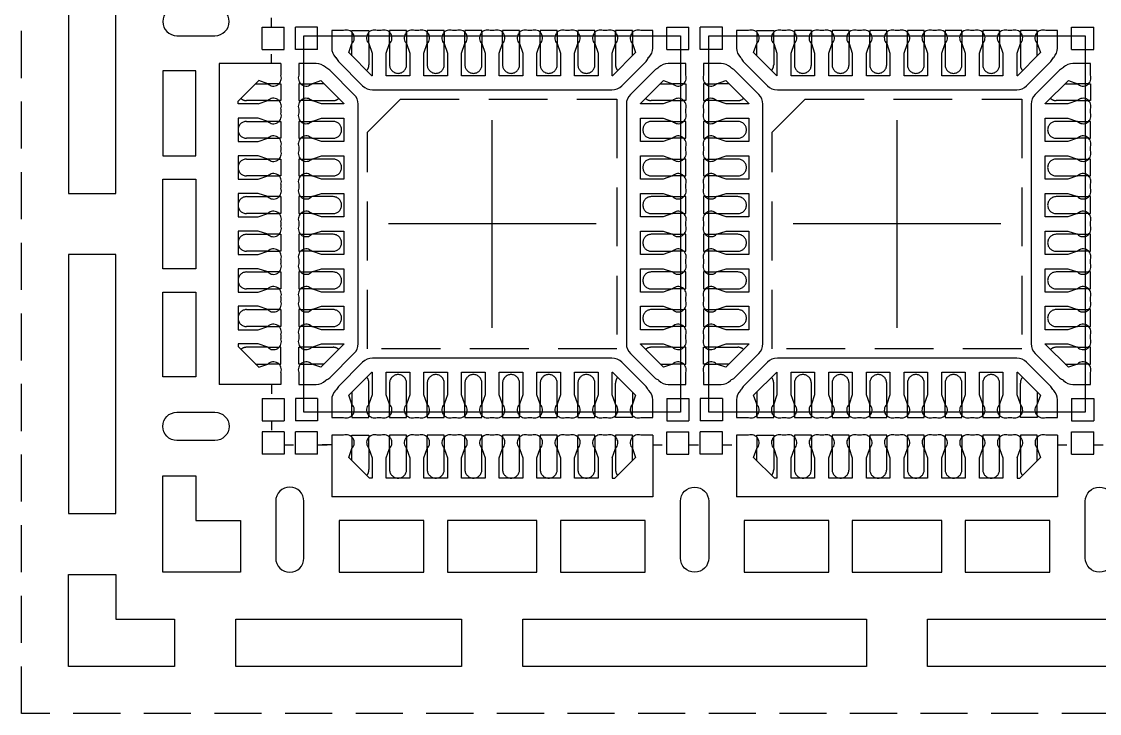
# Model space of a CAD drawing. Extents: x 580 to 695, y -153 to -2.
# Drawn here: x 607.85 to 619.3, y -77.29 to -69.94 of the extents above; entities that cross this region are included whole.
import ezdxf

# ---------------------------------------------------------------- set-up
doc = ezdxf.new("R2010")
doc.units = 0
doc.header["$LTSCALE"] = 5
doc.header["$MEASUREMENT"] = 0
doc.linetypes.add('CENTER', pattern=[2, 1.25, -0.25, 0.25, -0.25])
doc.linetypes.add('HIDDEN', pattern=[0.375, 0.25, -0.125])
doc.layers.get('0').update_dxf_attribs({"linetype": 'CONTINUOUS'})
doc.layers.add('1', color=7, linetype='CONTINUOUS')
doc.layers.add('1D', color=4, linetype='CONTINUOUS')

msp = doc.modelspace()

# ---------------------------------------------------------------- linework, layer by layer
for p, q in [((610.407, -74.305), (610.407, -74.54)), ((610.642, -74.305), (610.407, -74.305)), ((610.642, -74.305), (610.642, -74.54)), ((610.642, -74.54), (610.407, -74.54))]:
    msp.add_line(p, q)
at = {"layer": '1'}
for p, q in [((610.407, -70.005), (610.642, -70.005)), ((610.407, -70.24), (610.407, -70.005)), ((610.642, -70.24), (610.642, -70.005)), ((610.762, -70.24), (610.762, -70.005)), ((610.997, -70.005), (610.762, -70.005)), ((610.997, -70.24), (610.997, -70.005)), ((611.362, -70.059), (611.362, -70.179)), ((611.542, -70.179), (611.542, -70.059)), ((611.762, -70.179), (611.762, -70.059)), ((611.942, -70.059), (611.942, -70.179)), ((612.162, -70.179), (612.162, -70.059)), ((612.342, -70.059), (612.342, -70.179)), ((612.562, -70.179), (612.562, -70.059)), ((612.742, -70.059), (612.742, -70.179)), ((612.962, -70.179), (612.962, -70.059)), ((613.142, -70.059), (613.142, -70.179)), ((613.362, -70.179), (613.362, -70.059)), ((613.542, -70.059), (613.542, -70.179)), ((613.762, -70.179), (613.762, -70.059)), ((613.942, -70.059), (613.942, -70.179)), ((614.162, -70.179), (614.162, -70.059)), ((614.342, -70.059), (614.342, -70.179)), ((614.707, -70.005), (614.942, -70.005)), ((614.707, -70.24), (614.707, -70.005)), ((614.942, -70.24), (614.942, -70.005)), ((615.062, -70.24), (615.062, -70.005)), ((615.297, -70.005), (615.062, -70.005)), ((615.297, -70.24), (615.297, -70.005)), ((615.662, -70.059), (615.662, -70.179)), ((615.842, -70.179), (615.842, -70.059)), ((616.062, -70.179), (616.062, -70.059)), ((616.242, -70.059), (616.242, -70.179)), ((616.462, -70.179), (616.462, -70.059)), ((616.642, -70.059), (616.642, -70.179)), ((616.862, -70.179), (616.862, -70.059)), ((617.042, -70.059), (617.042, -70.179)), ((617.262, -70.179), (617.262, -70.059)), ((617.442, -70.059), (617.442, -70.179)), ((617.662, -70.179), (617.662, -70.059)), ((617.842, -70.059), (617.842, -70.179)), ((618.062, -70.179), (618.062, -70.059)), ((618.242, -70.059), (618.242, -70.179)), ((618.462, -70.179), (618.462, -70.059)), ((618.642, -70.059), (618.642, -70.179)), ((619.007, -70.005), (619.242, -70.005)), ((619.007, -70.24), (619.007, -70.005)), ((619.242, -70.24), (619.242, -70.005)), ((610.407, -70.24), (610.642, -70.24)), ((610.997, -70.24), (610.762, -70.24)), ((614.707, -70.24), (614.942, -70.24)), ((615.297, -70.24), (615.062, -70.24)), ((619.007, -70.24), (619.242, -70.24)), ((610.607, -70.39), (610.607, -70.516)), ((610.152, -70.792), (610.372, -70.572)), ((610.468, -70.605), (610.372, -70.572)), ((610.588, -70.605), (610.468, -70.605)), ((610.816, -70.605), (610.936, -70.605)), ((614.888, -70.605), (614.768, -70.605)), ((615.116, -70.605), (615.236, -70.605)), ((619.188, -70.605), (619.068, -70.605)), ((610.367, -70.82), (610.152, -70.82)), ((610.367, -70.82), (610.468, -70.785)), ((610.468, -70.785), (610.588, -70.785)), ((610.607, -70.874), (610.607, -70.916)), ((610.936, -70.785), (610.816, -70.785)), ((614.768, -70.785), (614.888, -70.785)), ((615.236, -70.785), (615.116, -70.785)), ((619.068, -70.785), (619.188, -70.785)), ((610.367, -70.97), (610.152, -70.97)), ((610.468, -71.005), (610.367, -70.97)), ((610.588, -71.005), (610.468, -71.005)), ((610.816, -71.005), (610.936, -71.005)), ((614.768, -71.005), (614.888, -71.005)), ((615.116, -71.005), (615.236, -71.005)), ((619.068, -71.005), (619.188, -71.005)), ((610.367, -71.22), (610.468, -71.185)), ((610.468, -71.185), (610.588, -71.185)), ((610.936, -71.185), (610.816, -71.185)), ((614.888, -71.185), (614.768, -71.185)), ((615.236, -71.185), (615.116, -71.185)), ((619.188, -71.185), (619.068, -71.185)), ((610.152, -71.22), (610.367, -71.22)), ((610.607, -71.274), (610.607, -71.316)), ((610.367, -71.37), (610.152, -71.37)), ((610.468, -71.405), (610.367, -71.37)), ((610.588, -71.405), (610.468, -71.405)), ((610.816, -71.405), (610.936, -71.405)), ((614.768, -71.405), (614.888, -71.405)), ((615.116, -71.405), (615.236, -71.405)), ((619.068, -71.405), (619.188, -71.405)), ((610.152, -71.62), (610.367, -71.62)), ((610.367, -71.62), (610.468, -71.585)), ((610.468, -71.585), (610.588, -71.585)), ((610.607, -71.674), (610.607, -71.716)), ((610.936, -71.585), (610.816, -71.585)), ((614.888, -71.585), (614.768, -71.585)), ((615.236, -71.585), (615.116, -71.585)), ((619.188, -71.585), (619.068, -71.585)), ((610.367, -71.77), (610.152, -71.77)), ((610.468, -71.805), (610.367, -71.77)), ((610.588, -71.805), (610.468, -71.805)), ((610.816, -71.805), (610.936, -71.805)), ((614.768, -71.805), (614.888, -71.805)), ((615.116, -71.805), (615.236, -71.805)), ((619.068, -71.805), (619.188, -71.805)), ((610.152, -72.02), (610.367, -72.02)), ((610.367, -72.02), (610.468, -71.985)), ((610.468, -71.985), (610.588, -71.985)), ((610.936, -71.985), (610.816, -71.985)), ((614.888, -71.985), (614.768, -71.985)), ((615.236, -71.985), (615.116, -71.985)), ((619.188, -71.985), (619.068, -71.985)), ((610.607, -72.074), (610.607, -72.116)), ((610.367, -72.17), (610.152, -72.17)), ((610.468, -72.205), (610.367, -72.17)), ((610.588, -72.205), (610.468, -72.205)), ((610.816, -72.205), (610.936, -72.205)), ((614.768, -72.205), (614.888, -72.205)), ((615.116, -72.205), (615.236, -72.205)), ((619.068, -72.205), (619.188, -72.205)), ((610.152, -72.42), (610.367, -72.42)), ((610.367, -72.42), (610.468, -72.385)), ((610.468, -72.385), (610.588, -72.385)), ((610.607, -72.474), (610.607, -72.516)), ((610.936, -72.385), (610.816, -72.385)), ((614.888, -72.385), (614.768, -72.385)), ((615.236, -72.385), (615.116, -72.385)), ((619.188, -72.385), (619.068, -72.385)), ((610.367, -72.57), (610.152, -72.57)), ((610.468, -72.605), (610.367, -72.57)), ((610.588, -72.605), (610.468, -72.605)), ((610.816, -72.605), (610.936, -72.605)), ((614.768, -72.605), (614.888, -72.605)), ((615.116, -72.605), (615.236, -72.605)), ((619.068, -72.605), (619.188, -72.605)), ((610.152, -72.82), (610.367, -72.82)), ((610.367, -72.82), (610.468, -72.785)), ((610.468, -72.785), (610.588, -72.785)), ((610.936, -72.785), (610.816, -72.785)), ((614.888, -72.785), (614.768, -72.785)), ((615.236, -72.785), (615.116, -72.785)), ((619.188, -72.785), (619.068, -72.785)), ((610.607, -72.874), (610.607, -72.916)), ((610.367, -72.97), (610.152, -72.97)), ((610.468, -73.005), (610.367, -72.97)), ((610.588, -73.005), (610.468, -73.005)), ((610.816, -73.005), (610.936, -73.005)), ((614.768, -73.005), (614.888, -73.005)), ((615.116, -73.005), (615.236, -73.005)), ((619.068, -73.005), (619.188, -73.005)), ((610.152, -73.22), (610.367, -73.22)), ((610.367, -73.22), (610.468, -73.185)), ((610.468, -73.185), (610.588, -73.185)), ((610.607, -73.274), (610.607, -73.316)), ((610.936, -73.185), (610.816, -73.185)), ((614.888, -73.185), (614.768, -73.185)), ((615.236, -73.185), (615.116, -73.185)), ((619.188, -73.185), (619.068, -73.185)), ((610.367, -73.37), (610.152, -73.37)), ((610.468, -73.405), (610.367, -73.37)), ((610.152, -73.398), (610.372, -73.618)), ((610.468, -73.405), (610.588, -73.405)), ((610.936, -73.405), (610.816, -73.405)), ((614.768, -73.405), (614.888, -73.405)), ((615.236, -73.405), (615.116, -73.405)), ((619.068, -73.405), (619.188, -73.405)), ((610.372, -73.618), (610.468, -73.585)), ((610.588, -73.585), (610.468, -73.585)), ((610.816, -73.585), (610.936, -73.585)), ((614.888, -73.585), (614.768, -73.585)), ((615.116, -73.585), (615.236, -73.585)), ((619.188, -73.585), (619.068, -73.585)), ((610.607, -73.674), (610.607, -73.8)), ((610.407, -73.95), (610.642, -73.95)), ((610.407, -73.95), (610.407, -74.185)), ((610.642, -73.95), (610.642, -74.185)), ((610.762, -73.95), (610.762, -74.185)), ((610.997, -73.95), (610.762, -73.95)), ((610.997, -73.95), (610.997, -74.185)), ((614.707, -73.95), (614.942, -73.95)), ((614.707, -73.95), (614.707, -74.185)), ((614.942, -73.95), (614.942, -74.185)), ((615.062, -73.95), (615.062, -74.185)), ((615.297, -73.95), (615.062, -73.95)), ((615.297, -73.95), (615.297, -74.185)), ((619.007, -73.95), (619.242, -73.95)), ((619.007, -73.95), (619.007, -74.185)), ((619.242, -73.95), (619.242, -74.185)), ((611.362, -74.131), (611.362, -74.011)), ((611.542, -74.011), (611.542, -74.131)), ((611.762, -74.131), (611.762, -74.011)), ((611.942, -74.011), (611.942, -74.131)), ((612.162, -74.131), (612.162, -74.011)), ((612.342, -74.011), (612.342, -74.131)), ((612.562, -74.131), (612.562, -74.011)), ((612.742, -74.011), (612.742, -74.131)), ((612.962, -74.131), (612.962, -74.011)), ((613.142, -74.011), (613.142, -74.131)), ((613.362, -74.131), (613.362, -74.011)), ((613.542, -74.011), (613.542, -74.131)), ((613.762, -74.131), (613.762, -74.011)), ((613.942, -74.011), (613.942, -74.131)), ((614.162, -74.011), (614.162, -74.131)), ((614.342, -74.131), (614.342, -74.011)), ((615.662, -74.131), (615.662, -74.011)), ((615.842, -74.011), (615.842, -74.131)), ((616.062, -74.131), (616.062, -74.011)), ((616.242, -74.011), (616.242, -74.131)), ((616.462, -74.131), (616.462, -74.011)), ((616.642, -74.011), (616.642, -74.131)), ((616.862, -74.131), (616.862, -74.011)), ((617.042, -74.011), (617.042, -74.131)), ((617.262, -74.131), (617.262, -74.011)), ((617.442, -74.011), (617.442, -74.131)), ((617.662, -74.131), (617.662, -74.011)), ((617.842, -74.011), (617.842, -74.131)), ((618.062, -74.131), (618.062, -74.011)), ((618.242, -74.011), (618.242, -74.131)), ((618.462, -74.011), (618.462, -74.131)), ((618.642, -74.131), (618.642, -74.011)), ((610.407, -74.185), (610.642, -74.185)), ((610.997, -74.185), (610.762, -74.185)), ((614.707, -74.185), (614.942, -74.185)), ((615.297, -74.185), (615.062, -74.185)), ((619.007, -74.185), (619.242, -74.185)), ((610.762, -74.54), (610.762, -74.305)), ((610.997, -74.305), (610.762, -74.305)), ((610.997, -74.54), (610.997, -74.305)), ((614.707, -74.305), (614.942, -74.305)), ((614.707, -74.54), (614.707, -74.305)), ((614.942, -74.54), (614.942, -74.305)), ((615.062, -74.54), (615.062, -74.305)), ((615.297, -74.305), (615.062, -74.305)), ((615.297, -74.54), (615.297, -74.305)), ((619.007, -74.305), (619.242, -74.305)), ((619.007, -74.54), (619.007, -74.305)), ((619.242, -74.54), (619.242, -74.305)), ((611.273, -74.34), (611.147, -74.34)), ((611.362, -74.359), (611.362, -74.479)), ((611.542, -74.479), (611.542, -74.359)), ((611.673, -74.34), (611.631, -74.34)), ((611.762, -74.479), (611.762, -74.359)), ((611.942, -74.359), (611.942, -74.479)), ((612.073, -74.34), (612.031, -74.34)), ((612.162, -74.479), (612.162, -74.359)), ((612.342, -74.359), (612.342, -74.479)), ((612.473, -74.34), (612.431, -74.34)), ((612.562, -74.479), (612.562, -74.359)), ((612.742, -74.359), (612.742, -74.479)), ((612.873, -74.34), (612.831, -74.34)), ((612.962, -74.479), (612.962, -74.359)), ((613.142, -74.359), (613.142, -74.479)), ((613.273, -74.34), (613.231, -74.34)), ((613.362, -74.479), (613.362, -74.359)), ((613.542, -74.359), (613.542, -74.479)), ((613.673, -74.34), (613.631, -74.34)), ((613.762, -74.479), (613.762, -74.359)), ((613.942, -74.359), (613.942, -74.479)), ((614.073, -74.34), (614.031, -74.34)), ((614.162, -74.479), (614.162, -74.359)), ((614.342, -74.359), (614.342, -74.479)), ((614.557, -74.34), (614.431, -74.34)), ((615.573, -74.34), (615.447, -74.34)), ((615.662, -74.359), (615.662, -74.479)), ((615.842, -74.479), (615.842, -74.359)), ((615.973, -74.34), (615.931, -74.34)), ((616.062, -74.479), (616.062, -74.359)), ((616.242, -74.359), (616.242, -74.479)), ((616.373, -74.34), (616.331, -74.34)), ((616.462, -74.479), (616.462, -74.359)), ((616.642, -74.359), (616.642, -74.479)), ((616.773, -74.34), (616.731, -74.34)), ((616.862, -74.479), (616.862, -74.359)), ((617.042, -74.359), (617.042, -74.479)), ((617.173, -74.34), (617.131, -74.34)), ((617.262, -74.479), (617.262, -74.359)), ((617.442, -74.359), (617.442, -74.479)), ((617.573, -74.34), (617.531, -74.34)), ((617.662, -74.479), (617.662, -74.359)), ((617.842, -74.359), (617.842, -74.479)), ((617.973, -74.34), (617.931, -74.34)), ((618.062, -74.479), (618.062, -74.359)), ((618.242, -74.359), (618.242, -74.479)), ((618.373, -74.34), (618.331, -74.34)), ((618.462, -74.479), (618.462, -74.359)), ((618.642, -74.359), (618.642, -74.479)), ((618.857, -74.34), (618.731, -74.34)), ((611.329, -74.575), (611.362, -74.479)), ((611.542, -74.479), (611.577, -74.58)), ((611.727, -74.58), (611.762, -74.479)), ((611.942, -74.479), (611.977, -74.58)), ((612.127, -74.58), (612.162, -74.479)), ((612.342, -74.479), (612.377, -74.58)), ((612.527, -74.58), (612.562, -74.479)), ((612.742, -74.479), (612.777, -74.58)), ((612.927, -74.58), (612.962, -74.479)), ((613.142, -74.479), (613.177, -74.58)), ((613.327, -74.58), (613.362, -74.479)), ((613.542, -74.479), (613.577, -74.58)), ((613.727, -74.58), (613.762, -74.479)), ((613.942, -74.479), (613.977, -74.58)), ((614.127, -74.58), (614.162, -74.479)), ((614.342, -74.479), (614.375, -74.575)), ((615.629, -74.575), (615.662, -74.479)), ((615.842, -74.479), (615.877, -74.58)), ((616.027, -74.58), (616.062, -74.479)), ((616.242, -74.479), (616.277, -74.58)), ((616.427, -74.58), (616.462, -74.479)), ((616.642, -74.479), (616.677, -74.58)), ((616.827, -74.58), (616.862, -74.479)), ((617.042, -74.479), (617.077, -74.58)), ((617.227, -74.58), (617.262, -74.479)), ((617.442, -74.479), (617.477, -74.58)), ((617.627, -74.58), (617.662, -74.479)), ((617.842, -74.479), (617.877, -74.58)), ((618.027, -74.58), (618.062, -74.479)), ((618.242, -74.479), (618.277, -74.58)), ((618.427, -74.58), (618.462, -74.479)), ((618.642, -74.479), (618.675, -74.575)), ((610.997, -74.54), (610.762, -74.54)), ((611.549, -74.795), (611.329, -74.575)), ((611.577, -74.58), (611.577, -74.795)), ((611.727, -74.795), (611.727, -74.58)), ((611.977, -74.58), (611.977, -74.795)), ((612.127, -74.795), (612.127, -74.58)), ((612.377, -74.58), (612.377, -74.795)), ((612.527, -74.795), (612.527, -74.58)), ((612.777, -74.58), (612.777, -74.795)), ((612.927, -74.795), (612.927, -74.58)), ((613.177, -74.58), (613.177, -74.795)), ((613.327, -74.795), (613.327, -74.58)), ((613.577, -74.58), (613.577, -74.795)), ((613.727, -74.795), (613.727, -74.58)), ((613.977, -74.58), (613.977, -74.795)), ((614.127, -74.58), (614.127, -74.795)), ((614.155, -74.795), (614.375, -74.575)), ((614.707, -74.54), (614.942, -74.54)), ((615.297, -74.54), (615.062, -74.54)), ((615.849, -74.795), (615.629, -74.575)), ((615.877, -74.58), (615.877, -74.795)), ((616.027, -74.795), (616.027, -74.58)), ((616.277, -74.58), (616.277, -74.795)), ((616.427, -74.795), (616.427, -74.58)), ((616.677, -74.58), (616.677, -74.795)), ((616.827, -74.795), (616.827, -74.58)), ((617.077, -74.58), (617.077, -74.795)), ((617.227, -74.795), (617.227, -74.58)), ((617.477, -74.58), (617.477, -74.795)), ((617.627, -74.795), (617.627, -74.58)), ((617.877, -74.58), (617.877, -74.795)), ((618.027, -74.795), (618.027, -74.58)), ((618.277, -74.58), (618.277, -74.795)), ((618.427, -74.58), (618.427, -74.795)), ((618.455, -74.795), (618.675, -74.575)), ((619.007, -74.54), (619.242, -74.54))]:
    msp.add_line(p, q, dxfattribs=at)
at = {"layer": '1', "color": 7}
for p, q in [((609.952, -70.39), (609.952, -73.8)), ((610.607, -70.39), (609.952, -70.39)), ((610.152, -70.82), (610.152, -70.792)), ((610.152, -70.97), (610.152, -71.22)), ((610.152, -71.37), (610.152, -71.62)), ((610.152, -71.77), (610.152, -72.02)), ((610.152, -72.17), (610.152, -72.42)), ((610.152, -72.57), (610.152, -72.82)), ((610.152, -72.97), (610.152, -73.22)), ((610.152, -73.37), (610.152, -73.398)), ((610.607, -73.8), (609.952, -73.8)), ((611.147, -74.34), (611.147, -74.995)), ((614.557, -74.34), (614.557, -74.995)), ((615.447, -74.34), (615.447, -74.995)), ((618.857, -74.34), (618.857, -74.995)), ((611.577, -74.795), (611.549, -74.795)), ((611.977, -74.795), (611.727, -74.795)), ((612.377, -74.795), (612.127, -74.795)), ((612.777, -74.795), (612.527, -74.795)), ((613.177, -74.795), (612.927, -74.795)), ((613.577, -74.795), (613.327, -74.795)), ((613.977, -74.795), (613.727, -74.795)), ((614.127, -74.795), (614.155, -74.795)), ((615.877, -74.795), (615.849, -74.795)), ((616.277, -74.795), (616.027, -74.795)), ((616.677, -74.795), (616.427, -74.795)), ((617.077, -74.795), (616.827, -74.795)), ((617.477, -74.795), (617.227, -74.795)), ((617.877, -74.795), (617.627, -74.795)), ((618.277, -74.795), (618.027, -74.795)), ((618.427, -74.795), (618.455, -74.795)), ((614.557, -74.995), (611.147, -74.995)), ((618.857, -74.995), (615.447, -74.995))]:
    msp.add_line(p, q, dxfattribs=at)
at = {"layer": '1', "ltscale": 10}
for points in [[(608.852, -71.77), (608.852, -68.12), (608.352, -68.12), (608.352, -71.77)], [(609.352, -71.37), (609.702, -71.37), (609.702, -70.47), (609.352, -70.47)], [(609.352, -71.62), (609.702, -71.62), (609.702, -72.57), (609.352, -72.57)], [(608.852, -72.42), (608.352, -72.42), (608.352, -75.17), (608.852, -75.17)], [(609.702, -72.82), (609.702, -73.72), (609.352, -73.72), (609.352, -72.82)], [(611.227, -75.245), (611.227, -75.795), (612.127, -75.795), (612.127, -75.245)], [(612.377, -75.245), (612.377, -75.795), (613.327, -75.795), (613.327, -75.245)], [(613.577, -75.245), (613.577, -75.795), (614.477, -75.795), (614.477, -75.245)], [(615.527, -75.245), (615.527, -75.795), (616.427, -75.795), (616.427, -75.245)], [(616.677, -75.245), (616.677, -75.795), (617.627, -75.795), (617.627, -75.245)], [(617.877, -75.245), (617.877, -75.795), (618.777, -75.795), (618.777, -75.245)], [(608.852, -75.82), (608.852, -76.295), (609.477, -76.295), (609.477, -76.795), (608.352, -76.795), (608.352, -75.82)], [(612.527, -76.295), (612.527, -76.795), (610.127, -76.795), (610.127, -76.295)], [(613.177, -76.295), (616.827, -76.295), (616.827, -76.795), (613.177, -76.795)], [(617.477, -76.295), (621.127, -76.295), (621.127, -76.795), (617.477, -76.795)]]:
    msp.add_lwpolyline(points, close=True, dxfattribs=at)
for points in [[(609.907, -69.795), (609.502, -69.795, 1), (609.502, -70.095), (609.907, -70.095, 1)], [(609.907, -74.395), (609.502, -74.395, -1), (609.502, -74.095), (609.907, -74.095, -1)], [(610.552, -75.04), (610.552, -75.645, 1), (610.852, -75.645), (610.852, -75.04, 1)], [(615.152, -75.04), (615.152, -75.645, -1), (614.852, -75.645), (614.852, -75.04, -1)], [(619.452, -75.04), (619.452, -75.645, -1), (619.152, -75.645), (619.152, -75.04, -1)]]:
    msp.add_lwpolyline(points, format="xyb", close=True, dxfattribs=at)
at = {"layer": '1'}
for points in [[(614.073, -70.04), (614.031, -70.04, 0.807932), (613.942, -70.179), (613.977, -70.28), (613.977, -70.52), (613.727, -70.52), (613.727, -70.28), (613.762, -70.179, 0.807932), (613.673, -70.04), (613.631, -70.04, 0.807932), (613.542, -70.179), (613.577, -70.28), (613.577, -70.52), (613.327, -70.52), (613.327, -70.28), (613.362, -70.179, 0.807932), (613.273, -70.04), (613.231, -70.04, 0.807932), (613.142, -70.179), (613.177, -70.28), (613.177, -70.52), (612.927, -70.52), (612.927, -70.28), (612.962, -70.179, 0.807932), (612.873, -70.04), (612.831, -70.04, 0.807932), (612.742, -70.179), (612.777, -70.28), (612.777, -70.52), (612.527, -70.52), (612.527, -70.28), (612.562, -70.179, 0.807932), (612.473, -70.04), (612.431, -70.04, 0.807932), (612.342, -70.179), (612.377, -70.28), (612.377, -70.52), (612.127, -70.52), (612.127, -70.28), (612.162, -70.179, 0.807932), (612.073, -70.04), (612.031, -70.04, 0.807932), (611.942, -70.179), (611.977, -70.28), (611.977, -70.52), (611.727, -70.52), (611.727, -70.28), (611.762, -70.179, 0.807932), (611.673, -70.04), (611.631, -70.04, 0.807932), (611.542, -70.179), (611.577, -70.28), (611.577, -70.52), (611.574, -70.52), (611.329, -70.275), (611.362, -70.179, 0.807932), (611.273, -70.04), (611.147, -70.04), (611.147, -70.226, 0.198912), (611.188, -70.325), (611.191, -70.328, -0.103148), (611.205, -70.348, 0.103148), (611.218, -70.369), (611.475, -70.626, 0.198912), (611.581, -70.67), (614.123, -70.67, 0.198912), (614.229, -70.626), (614.486, -70.369, 0.103148), (614.5, -70.348, -0.103148), (614.513, -70.328), (614.516, -70.325, 0.198912), (614.557, -70.226), (614.557, -70.04), (614.431, -70.04, 0.807932), (614.342, -70.179), (614.375, -70.275), (614.13, -70.52), (614.127, -70.52), (614.127, -70.28), (614.162, -70.179, 0.807932)], [(618.373, -70.04), (618.331, -70.04, 0.807932), (618.242, -70.179), (618.277, -70.28), (618.277, -70.52), (618.027, -70.52), (618.027, -70.28), (618.062, -70.179, 0.807932), (617.973, -70.04), (617.931, -70.04, 0.807932), (617.842, -70.179), (617.877, -70.28), (617.877, -70.52), (617.627, -70.52), (617.627, -70.28), (617.662, -70.179, 0.807932), (617.573, -70.04), (617.531, -70.04, 0.807932), (617.442, -70.179), (617.477, -70.28), (617.477, -70.52), (617.227, -70.52), (617.227, -70.28), (617.262, -70.179, 0.807932), (617.173, -70.04), (617.131, -70.04, 0.807932), (617.042, -70.179), (617.077, -70.28), (617.077, -70.52), (616.827, -70.52), (616.827, -70.28), (616.862, -70.179, 0.807932), (616.773, -70.04), (616.731, -70.04, 0.807932), (616.642, -70.179), (616.677, -70.28), (616.677, -70.52), (616.427, -70.52), (616.427, -70.28), (616.462, -70.179, 0.807932), (616.373, -70.04), (616.331, -70.04, 0.807932), (616.242, -70.179), (616.277, -70.28), (616.277, -70.52), (616.027, -70.52), (616.027, -70.28), (616.062, -70.179, 0.807932), (615.973, -70.04), (615.931, -70.04, 0.807932), (615.842, -70.179), (615.877, -70.28), (615.877, -70.52), (615.874, -70.52), (615.629, -70.275), (615.662, -70.179, 0.807932), (615.573, -70.04), (615.447, -70.04), (615.447, -70.226, 0.198912), (615.488, -70.325), (615.491, -70.328, -0.103148), (615.505, -70.348, 0.103148), (615.518, -70.369), (615.775, -70.626, 0.198912), (615.881, -70.67), (618.423, -70.67, 0.198912), (618.529, -70.626), (618.786, -70.369, 0.103148), (618.8, -70.348, -0.103148), (618.813, -70.328), (618.816, -70.325, 0.198912), (618.857, -70.226), (618.857, -70.04), (618.731, -70.04, 0.807932), (618.642, -70.179), (618.675, -70.275), (618.43, -70.52), (618.427, -70.52), (618.427, -70.28), (618.462, -70.179, 0.807932)], [(610.797, -70.874), (610.797, -70.916, 0.807932), (610.936, -71.005), (611.037, -70.97), (611.277, -70.97), (611.277, -71.22), (611.037, -71.22), (610.936, -71.185, 0.807932), (610.797, -71.274), (610.797, -71.316, 0.807932), (610.936, -71.405), (611.037, -71.37), (611.277, -71.37), (611.277, -71.62), (611.037, -71.62), (610.936, -71.585, 0.807932), (610.797, -71.674), (610.797, -71.716, 0.807932), (610.936, -71.805), (611.037, -71.77), (611.277, -71.77), (611.277, -72.02), (611.037, -72.02), (610.936, -71.985, 0.807932), (610.797, -72.074), (610.797, -72.116, 0.807932), (610.936, -72.205), (611.037, -72.17), (611.277, -72.17), (611.277, -72.42), (611.037, -72.42), (610.936, -72.385, 0.807932), (610.797, -72.474), (610.797, -72.516, 0.807932), (610.936, -72.605), (611.037, -72.57), (611.277, -72.57), (611.277, -72.82), (611.037, -72.82), (610.936, -72.785, 0.807932), (610.797, -72.874), (610.797, -72.916, 0.807932), (610.936, -73.005), (611.037, -72.97), (611.277, -72.97), (611.277, -73.22), (611.037, -73.22), (610.936, -73.185, 0.807932), (610.797, -73.274), (610.797, -73.316, 0.807932), (610.936, -73.405), (611.037, -73.37), (611.277, -73.37), (611.277, -73.373), (611.032, -73.618), (610.936, -73.585, 0.807932), (610.797, -73.674), (610.797, -73.8), (610.983, -73.8, 0.198912), (611.082, -73.759), (611.085, -73.756, -0.103148), (611.106, -73.743, 0.103148), (611.126, -73.729), (611.383, -73.472, 0.198912), (611.427, -73.366), (611.427, -70.824, 0.198912), (611.383, -70.718), (611.126, -70.461, 0.103148), (611.106, -70.447, -0.103148), (611.085, -70.434), (611.082, -70.431, 0.198912), (610.983, -70.39), (610.797, -70.39), (610.797, -70.516, 0.807932), (610.936, -70.605), (611.032, -70.572), (611.277, -70.817), (611.277, -70.82), (611.037, -70.82), (610.936, -70.785, 0.807932)], [(614.907, -73.316), (614.907, -73.274, 0.807932), (614.768, -73.185), (614.667, -73.22), (614.427, -73.22), (614.427, -72.97), (614.667, -72.97), (614.768, -73.005, 0.807932), (614.907, -72.916), (614.907, -72.874, 0.807932), (614.768, -72.785), (614.667, -72.82), (614.427, -72.82), (614.427, -72.57), (614.667, -72.57), (614.768, -72.605, 0.807932), (614.907, -72.516), (614.907, -72.474, 0.807932), (614.768, -72.385), (614.667, -72.42), (614.427, -72.42), (614.427, -72.17), (614.667, -72.17), (614.768, -72.205, 0.807932), (614.907, -72.116), (614.907, -72.074, 0.807932), (614.768, -71.985), (614.667, -72.02), (614.427, -72.02), (614.427, -71.77), (614.667, -71.77), (614.768, -71.805, 0.807932), (614.907, -71.716), (614.907, -71.674, 0.807932), (614.768, -71.585), (614.667, -71.62), (614.427, -71.62), (614.427, -71.37), (614.667, -71.37), (614.768, -71.405, 0.807932), (614.907, -71.316), (614.907, -71.274, 0.807932), (614.768, -71.185), (614.667, -71.22), (614.427, -71.22), (614.427, -70.97), (614.667, -70.97), (614.768, -71.005, 0.807932), (614.907, -70.916), (614.907, -70.874, 0.807932), (614.768, -70.785), (614.667, -70.82), (614.427, -70.82), (614.427, -70.817), (614.672, -70.572), (614.768, -70.605, 0.807932), (614.907, -70.516), (614.907, -70.39), (614.721, -70.39, 0.198912), (614.622, -70.431), (614.619, -70.434, -0.103148), (614.599, -70.447, 0.103148), (614.578, -70.461), (614.321, -70.718, 0.198912), (614.277, -70.824), (614.277, -73.366, 0.198912), (614.321, -73.472), (614.578, -73.729, 0.103148), (614.599, -73.743, -0.103148), (614.619, -73.756), (614.622, -73.759, 0.198912), (614.721, -73.8), (614.907, -73.8), (614.907, -73.674, 0.807932), (614.768, -73.585), (614.672, -73.618), (614.427, -73.373), (614.427, -73.37), (614.667, -73.37), (614.768, -73.405, 0.807932)], [(615.097, -70.874), (615.097, -70.916, 0.807932), (615.236, -71.005), (615.337, -70.97), (615.577, -70.97), (615.577, -71.22), (615.337, -71.22), (615.236, -71.185, 0.807932), (615.097, -71.274), (615.097, -71.316, 0.807932), (615.236, -71.405), (615.337, -71.37), (615.577, -71.37), (615.577, -71.62), (615.337, -71.62), (615.236, -71.585, 0.807932), (615.097, -71.674), (615.097, -71.716, 0.807932), (615.236, -71.805), (615.337, -71.77), (615.577, -71.77), (615.577, -72.02), (615.337, -72.02), (615.236, -71.985, 0.807932), (615.097, -72.074), (615.097, -72.116, 0.807932), (615.236, -72.205), (615.337, -72.17), (615.577, -72.17), (615.577, -72.42), (615.337, -72.42), (615.236, -72.385, 0.807932), (615.097, -72.474), (615.097, -72.516, 0.807932), (615.236, -72.605), (615.337, -72.57), (615.577, -72.57), (615.577, -72.82), (615.337, -72.82), (615.236, -72.785, 0.807932), (615.097, -72.874), (615.097, -72.916, 0.807932), (615.236, -73.005), (615.337, -72.97), (615.577, -72.97), (615.577, -73.22), (615.337, -73.22), (615.236, -73.185, 0.807932), (615.097, -73.274), (615.097, -73.316, 0.807932), (615.236, -73.405), (615.337, -73.37), (615.577, -73.37), (615.577, -73.373), (615.332, -73.618), (615.236, -73.585, 0.807932), (615.097, -73.674), (615.097, -73.8), (615.283, -73.8, 0.198912), (615.382, -73.759), (615.385, -73.756, -0.103148), (615.406, -73.743, 0.103148), (615.426, -73.729), (615.683, -73.472, 0.198912), (615.727, -73.366), (615.727, -70.824, 0.198912), (615.683, -70.718), (615.426, -70.461, 0.103148), (615.406, -70.447, -0.103148), (615.385, -70.434), (615.382, -70.431, 0.198912), (615.283, -70.39), (615.097, -70.39), (615.097, -70.516, 0.807932), (615.236, -70.605), (615.332, -70.572), (615.577, -70.817), (615.577, -70.82), (615.337, -70.82), (615.236, -70.785, 0.807932)], [(619.207, -73.316), (619.207, -73.274, 0.807932), (619.068, -73.185), (618.967, -73.22), (618.727, -73.22), (618.727, -72.97), (618.967, -72.97), (619.068, -73.005, 0.807932), (619.207, -72.916), (619.207, -72.874, 0.807932), (619.068, -72.785), (618.967, -72.82), (618.727, -72.82), (618.727, -72.57), (618.967, -72.57), (619.068, -72.605, 0.807932), (619.207, -72.516), (619.207, -72.474, 0.807932), (619.068, -72.385), (618.967, -72.42), (618.727, -72.42), (618.727, -72.17), (618.967, -72.17), (619.068, -72.205, 0.807932), (619.207, -72.116), (619.207, -72.074, 0.807932), (619.068, -71.985), (618.967, -72.02), (618.727, -72.02), (618.727, -71.77), (618.967, -71.77), (619.068, -71.805, 0.807932), (619.207, -71.716), (619.207, -71.674, 0.807932), (619.068, -71.585), (618.967, -71.62), (618.727, -71.62), (618.727, -71.37), (618.967, -71.37), (619.068, -71.405, 0.807932), (619.207, -71.316), (619.207, -71.274, 0.807932), (619.068, -71.185), (618.967, -71.22), (618.727, -71.22), (618.727, -70.97), (618.967, -70.97), (619.068, -71.005, 0.807932), (619.207, -70.916), (619.207, -70.874, 0.807932), (619.068, -70.785), (618.967, -70.82), (618.727, -70.82), (618.727, -70.817), (618.972, -70.572), (619.068, -70.605, 0.807932), (619.207, -70.516), (619.207, -70.39), (619.021, -70.39, 0.198912), (618.922, -70.431), (618.919, -70.434, -0.103148), (618.899, -70.447, 0.103148), (618.878, -70.461), (618.621, -70.718, 0.198912), (618.577, -70.824), (618.577, -73.366, 0.198912), (618.621, -73.472), (618.878, -73.729, 0.103148), (618.899, -73.743, -0.103148), (618.919, -73.756), (618.922, -73.759, 0.198912), (619.021, -73.8), (619.207, -73.8), (619.207, -73.674, 0.807932), (619.068, -73.585), (618.972, -73.618), (618.727, -73.373), (618.727, -73.37), (618.967, -73.37), (619.068, -73.405, 0.807932)], [(611.631, -74.15), (611.673, -74.15, 0.807932), (611.762, -74.011), (611.727, -73.91), (611.727, -73.67), (611.977, -73.67), (611.977, -73.91), (611.942, -74.011, 0.807932), (612.031, -74.15), (612.073, -74.15, 0.807932), (612.162, -74.011), (612.127, -73.91), (612.127, -73.67), (612.377, -73.67), (612.377, -73.91), (612.342, -74.011, 0.807932), (612.431, -74.15), (612.473, -74.15, 0.807932), (612.562, -74.011), (612.527, -73.91), (612.527, -73.67), (612.777, -73.67), (612.777, -73.91), (612.742, -74.011, 0.807932), (612.831, -74.15), (612.873, -74.15, 0.807932), (612.962, -74.011), (612.927, -73.91), (612.927, -73.67), (613.177, -73.67), (613.177, -73.91), (613.142, -74.011, 0.807932), (613.231, -74.15), (613.273, -74.15, 0.807932), (613.362, -74.011), (613.327, -73.91), (613.327, -73.67), (613.577, -73.67), (613.577, -73.91), (613.542, -74.011, 0.807932), (613.631, -74.15), (613.673, -74.15, 0.807932), (613.762, -74.011), (613.727, -73.91), (613.727, -73.67), (613.977, -73.67), (613.977, -73.91), (613.942, -74.011, 0.807932), (614.031, -74.15), (614.073, -74.15, 0.807932), (614.162, -74.011), (614.127, -73.91), (614.127, -73.67), (614.13, -73.67), (614.375, -73.915), (614.342, -74.011, 0.807932), (614.431, -74.15), (614.557, -74.15), (614.557, -73.964, 0.198912), (614.516, -73.865), (614.513, -73.862, -0.103148), (614.5, -73.842, 0.103148), (614.486, -73.821), (614.229, -73.564, 0.198912), (614.123, -73.52), (611.581, -73.52, 0.198912), (611.475, -73.564), (611.218, -73.821, 0.103148), (611.205, -73.842, -0.103148), (611.191, -73.862), (611.188, -73.865, 0.198912), (611.147, -73.964), (611.147, -74.15), (611.273, -74.15, 0.807932), (611.362, -74.011), (611.329, -73.915), (611.574, -73.67), (611.577, -73.67), (611.577, -73.91), (611.542, -74.011, 0.807932)], [(615.931, -74.15), (615.973, -74.15, 0.807932), (616.062, -74.011), (616.027, -73.91), (616.027, -73.67), (616.277, -73.67), (616.277, -73.91), (616.242, -74.011, 0.807932), (616.331, -74.15), (616.373, -74.15, 0.807932), (616.462, -74.011), (616.427, -73.91), (616.427, -73.67), (616.677, -73.67), (616.677, -73.91), (616.642, -74.011, 0.807932), (616.731, -74.15), (616.773, -74.15, 0.807932), (616.862, -74.011), (616.827, -73.91), (616.827, -73.67), (617.077, -73.67), (617.077, -73.91), (617.042, -74.011, 0.807932), (617.131, -74.15), (617.173, -74.15, 0.807932), (617.262, -74.011), (617.227, -73.91), (617.227, -73.67), (617.477, -73.67), (617.477, -73.91), (617.442, -74.011, 0.807932), (617.531, -74.15), (617.573, -74.15, 0.807932), (617.662, -74.011), (617.627, -73.91), (617.627, -73.67), (617.877, -73.67), (617.877, -73.91), (617.842, -74.011, 0.807932), (617.931, -74.15), (617.973, -74.15, 0.807932), (618.062, -74.011), (618.027, -73.91), (618.027, -73.67), (618.277, -73.67), (618.277, -73.91), (618.242, -74.011, 0.807932), (618.331, -74.15), (618.373, -74.15, 0.807932), (618.462, -74.011), (618.427, -73.91), (618.427, -73.67), (618.43, -73.67), (618.675, -73.915), (618.642, -74.011, 0.807932), (618.731, -74.15), (618.857, -74.15), (618.857, -73.964, 0.198912), (618.816, -73.865), (618.813, -73.862, -0.103148), (618.8, -73.842, 0.103148), (618.786, -73.821), (618.529, -73.564, 0.198912), (618.423, -73.52), (615.881, -73.52, 0.198912), (615.775, -73.564), (615.518, -73.821, 0.103148), (615.505, -73.842, -0.103148), (615.491, -73.862), (615.488, -73.865, 0.198912), (615.447, -73.964), (615.447, -74.15), (615.573, -74.15, 0.807932), (615.662, -74.011), (615.629, -73.915), (615.874, -73.67), (615.877, -73.67), (615.877, -73.91), (615.842, -74.011, 0.807932)]]:
    msp.add_lwpolyline(points, format="xyb", close=True, dxfattribs=at)
msp.add_lwpolyline([(610.177, -75.245), (610.177, -75.795), (609.352, -75.795), (609.352, -74.77), (609.702, -74.77), (609.702, -75.245)], close=True, dxfattribs=at)
for centre, start, end in [((610.528, -70.546), 224.7159, 20.4592), ((610.528, -70.844), 339.5408, 135.2841), ((610.528, -70.946), 224.7159, 20.4592), ((610.528, -71.244), 339.5408, 135.2841), ((610.528, -71.346), 224.7159, 20.4592), ((610.528, -71.644), 339.5408, 135.2841), ((610.528, -71.746), 224.7159, 20.4592), ((610.528, -72.044), 339.5408, 135.2841), ((610.528, -72.146), 224.7159, 20.4592), ((610.528, -72.444), 339.5408, 135.2841), ((610.528, -72.546), 224.7159, 20.4592), ((610.528, -72.844), 339.5408, 135.2841), ((610.528, -72.946), 224.7159, 20.4592), ((610.528, -73.244), 339.5408, 135.2841), ((610.528, -73.346), 224.7159, 20.4592), ((610.528, -73.644), 339.5408, 135.2841), ((611.303, -74.419), 314.7159, 110.4592), ((611.602, -74.419), 69.5408, 225.2841), ((611.703, -74.419), 314.7159, 110.4592), ((612.002, -74.419), 69.5408, 225.2841), ((612.103, -74.419), 314.7159, 110.4592), ((612.402, -74.419), 69.5408, 225.2841), ((612.503, -74.419), 314.7159, 110.4592), ((612.802, -74.419), 69.5408, 225.2841), ((612.903, -74.419), 314.7159, 110.4592), ((613.202, -74.419), 69.5408, 225.2841), ((613.303, -74.419), 314.7159, 110.4592), ((613.602, -74.419), 69.5408, 225.2841), ((613.703, -74.419), 314.7159, 110.4592), ((614.002, -74.419), 69.5408, 225.2841), ((614.103, -74.419), 314.7159, 110.4592), ((614.402, -74.419), 69.5408, 225.2841), ((615.603, -74.419), 314.7159, 110.4592), ((615.902, -74.419), 69.5408, 225.2841), ((616.003, -74.419), 314.7159, 110.4592), ((616.302, -74.419), 69.5408, 225.2841), ((616.403, -74.419), 314.7159, 110.4592), ((616.702, -74.419), 69.5408, 225.2841), ((616.803, -74.419), 314.7159, 110.4592), ((617.102, -74.419), 69.5408, 225.2841), ((617.203, -74.419), 314.7159, 110.4592), ((617.502, -74.419), 69.5408, 225.2841), ((617.603, -74.419), 314.7159, 110.4592), ((617.902, -74.419), 69.5408, 225.2841), ((618.003, -74.419), 314.7159, 110.4592), ((618.302, -74.419), 69.5408, 225.2841), ((618.403, -74.419), 314.7159, 110.4592), ((618.702, -74.419), 69.5408, 225.2841)]:
    msp.add_arc(centre, 0.0843, start, end, dxfattribs=at)
at = {"layer": '1D', "linetype": 'HIDDEN', "ltscale": 0.08}
for p, q in [((610.507, -70.005), (610.507, -69.885)), ((610.507, -70.39), (610.507, -70.24)), ((610.507, -73.8), (610.507, -73.95)), ((610.507, -74.185), (610.507, -74.305)), ((610.642, -74.44), (610.762, -74.44)), ((611.147, -74.44), (610.997, -74.44)), ((610.997, -74.44), (611.147, -74.44)), ((614.557, -74.44), (614.707, -74.44)), ((614.942, -74.44), (615.062, -74.44)), ((615.297, -74.44), (615.447, -74.44)), ((618.857, -74.44), (619.007, -74.44)), ((619.242, -74.44), (619.362, -74.44))]:
    msp.add_line(p, q, dxfattribs=at)
at = {"layer": '1D', "color": 2, "linetype": 'CENTER', "ltscale": 0.8}
for p, q in [((610.852, -74.095), (610.852, -70.095)), ((610.852, -70.095), (614.852, -70.095)), ((614.852, -70.095), (614.852, -74.095)), ((615.152, -74.095), (615.152, -70.095)), ((615.152, -70.095), (619.152, -70.095)), ((619.152, -70.095), (619.152, -74.095)), ((614.852, -74.095), (610.852, -74.095)), ((619.152, -74.095), (615.152, -74.095))]:
    msp.add_line(p, q, dxfattribs=at)
at = {"layer": '1D', "linetype": 'CENTER'}
for p, q in [((612.852, -73.198), (612.852, -70.992)), ((617.152, -73.198), (617.152, -70.992)), ((613.955, -72.095), (611.749, -72.095)), ((618.255, -72.095), (616.049, -72.095))]:
    msp.add_line(p, q, dxfattribs=at)
at = {"layer": '1D', "color": 4, "linetype": 'HIDDEN', "ltscale": 0.4}
msp.add_lwpolyline([(665.152, -15.295), (665.152, -77.295), (607.852, -77.295), (607.852, -15.295)], close=True, dxfattribs=at)
at = {"layer": '1D', "linetype": 'HIDDEN', "ltscale": 0.3}
for points in [[(611.362, -70.059), (611.362, -70.04), (611.542, -70.04), (611.542, -70.059)], [(611.942, -70.059), (611.942, -70.04), (611.762, -70.04), (611.762, -70.059)], [(612.342, -70.059), (612.342, -70.04), (612.162, -70.04), (612.162, -70.059)], [(612.742, -70.059), (612.742, -70.04), (612.562, -70.04), (612.562, -70.059)], [(613.142, -70.059), (613.142, -70.04), (612.962, -70.04), (612.962, -70.059)], [(613.542, -70.059), (613.542, -70.04), (613.362, -70.04), (613.362, -70.059)], [(613.942, -70.059), (613.942, -70.04), (613.762, -70.04), (613.762, -70.059)], [(614.342, -70.059), (614.342, -70.04), (614.162, -70.04), (614.162, -70.059)], [(615.662, -70.059), (615.662, -70.04), (615.842, -70.04), (615.842, -70.059)], [(616.242, -70.059), (616.242, -70.04), (616.062, -70.04), (616.062, -70.059)], [(616.642, -70.059), (616.642, -70.04), (616.462, -70.04), (616.462, -70.059)], [(617.042, -70.059), (617.042, -70.04), (616.862, -70.04), (616.862, -70.059)], [(617.442, -70.059), (617.442, -70.04), (617.262, -70.04), (617.262, -70.059)], [(617.842, -70.059), (617.842, -70.04), (617.662, -70.04), (617.662, -70.059)], [(618.242, -70.059), (618.242, -70.04), (618.062, -70.04), (618.062, -70.059)], [(618.642, -70.059), (618.642, -70.04), (618.462, -70.04), (618.462, -70.059)], [(611.362, -70.308), (611.362, -70.179)], [(614.342, -70.308), (614.342, -70.179)], [(615.662, -70.308), (615.662, -70.179)], [(618.642, -70.308), (618.642, -70.179)], [(610.339, -70.605), (610.468, -70.605)], [(610.588, -70.605), (610.607, -70.605), (610.607, -70.785), (610.588, -70.785)], [(610.816, -70.605), (610.797, -70.605), (610.797, -70.785), (610.816, -70.785)], [(611.065, -70.605), (610.936, -70.605)], [(614.639, -70.605), (614.768, -70.605)], [(614.888, -70.605), (614.907, -70.605), (614.907, -70.785), (614.888, -70.785)], [(615.116, -70.605), (615.097, -70.605), (615.097, -70.785), (615.116, -70.785)], [(615.365, -70.605), (615.236, -70.605)], [(618.939, -70.605), (619.068, -70.605)], [(619.188, -70.605), (619.207, -70.605), (619.207, -70.785), (619.188, -70.785)], [(610.588, -71.005), (610.607, -71.005), (610.607, -71.185), (610.588, -71.185)], [(610.816, -71.005), (610.797, -71.005), (610.797, -71.185), (610.816, -71.185)], [(614.888, -71.185), (614.907, -71.185), (614.907, -71.005), (614.888, -71.005)], [(615.116, -71.005), (615.097, -71.005), (615.097, -71.185), (615.116, -71.185)], [(619.188, -71.185), (619.207, -71.185), (619.207, -71.005), (619.188, -71.005)], [(610.588, -71.405), (610.607, -71.405), (610.607, -71.585), (610.588, -71.585)], [(610.816, -71.405), (610.797, -71.405), (610.797, -71.585), (610.816, -71.585)], [(614.888, -71.585), (614.907, -71.585), (614.907, -71.405), (614.888, -71.405)], [(615.116, -71.405), (615.097, -71.405), (615.097, -71.585), (615.116, -71.585)], [(619.188, -71.585), (619.207, -71.585), (619.207, -71.405), (619.188, -71.405)], [(610.588, -71.805), (610.607, -71.805), (610.607, -71.985), (610.588, -71.985)], [(610.816, -71.805), (610.797, -71.805), (610.797, -71.985), (610.816, -71.985)], [(614.888, -71.985), (614.907, -71.985), (614.907, -71.805), (614.888, -71.805)], [(615.116, -71.805), (615.097, -71.805), (615.097, -71.985), (615.116, -71.985)], [(619.188, -71.985), (619.207, -71.985), (619.207, -71.805), (619.188, -71.805)], [(610.588, -72.205), (610.607, -72.205), (610.607, -72.385), (610.588, -72.385)], [(610.816, -72.205), (610.797, -72.205), (610.797, -72.385), (610.816, -72.385)], [(614.888, -72.385), (614.907, -72.385), (614.907, -72.205), (614.888, -72.205)], [(615.116, -72.205), (615.097, -72.205), (615.097, -72.385), (615.116, -72.385)], [(619.188, -72.385), (619.207, -72.385), (619.207, -72.205), (619.188, -72.205)], [(610.588, -72.605), (610.607, -72.605), (610.607, -72.785), (610.588, -72.785)], [(610.816, -72.605), (610.797, -72.605), (610.797, -72.785), (610.816, -72.785)], [(614.888, -72.785), (614.907, -72.785), (614.907, -72.605), (614.888, -72.605)], [(615.116, -72.605), (615.097, -72.605), (615.097, -72.785), (615.116, -72.785)], [(619.188, -72.785), (619.207, -72.785), (619.207, -72.605), (619.188, -72.605)], [(610.588, -73.005), (610.607, -73.005), (610.607, -73.185), (610.588, -73.185)], [(610.816, -73.005), (610.797, -73.005), (610.797, -73.185), (610.816, -73.185)], [(614.888, -73.185), (614.907, -73.185), (614.907, -73.005), (614.888, -73.005)], [(615.116, -73.005), (615.097, -73.005), (615.097, -73.185), (615.116, -73.185)], [(619.188, -73.185), (619.207, -73.185), (619.207, -73.005), (619.188, -73.005)], [(610.588, -73.585), (610.607, -73.585), (610.607, -73.405), (610.588, -73.405)], [(610.816, -73.585), (610.797, -73.585), (610.797, -73.405), (610.816, -73.405)], [(614.888, -73.585), (614.907, -73.585), (614.907, -73.405), (614.888, -73.405)], [(615.116, -73.585), (615.097, -73.585), (615.097, -73.405), (615.116, -73.405)], [(619.188, -73.585), (619.207, -73.585), (619.207, -73.405), (619.188, -73.405)], [(610.339, -73.585), (610.468, -73.585)], [(611.065, -73.585), (610.936, -73.585)], [(614.639, -73.585), (614.768, -73.585)], [(615.365, -73.585), (615.236, -73.585)], [(618.939, -73.585), (619.068, -73.585)], [(611.362, -73.882), (611.362, -74.011)], [(614.342, -73.882), (614.342, -74.011)], [(615.662, -73.882), (615.662, -74.011)], [(618.642, -73.882), (618.642, -74.011)], [(611.362, -74.131), (611.362, -74.15), (611.542, -74.15), (611.542, -74.131)], [(611.762, -74.131), (611.762, -74.15), (611.942, -74.15), (611.942, -74.131)], [(612.162, -74.131), (612.162, -74.15), (612.342, -74.15), (612.342, -74.131)], [(612.562, -74.131), (612.562, -74.15), (612.742, -74.15), (612.742, -74.131)], [(612.962, -74.131), (612.962, -74.15), (613.142, -74.15), (613.142, -74.131)], [(613.362, -74.131), (613.362, -74.15), (613.542, -74.15), (613.542, -74.131)], [(613.762, -74.131), (613.762, -74.15), (613.942, -74.15), (613.942, -74.131)], [(614.342, -74.131), (614.342, -74.15), (614.162, -74.15), (614.162, -74.131)], [(615.662, -74.131), (615.662, -74.15), (615.842, -74.15), (615.842, -74.131)], [(616.062, -74.131), (616.062, -74.15), (616.242, -74.15), (616.242, -74.131)], [(616.462, -74.131), (616.462, -74.15), (616.642, -74.15), (616.642, -74.131)], [(616.862, -74.131), (616.862, -74.15), (617.042, -74.15), (617.042, -74.131)], [(617.262, -74.131), (617.262, -74.15), (617.442, -74.15), (617.442, -74.131)], [(617.662, -74.131), (617.662, -74.15), (617.842, -74.15), (617.842, -74.131)], [(618.062, -74.131), (618.062, -74.15), (618.242, -74.15), (618.242, -74.131)], [(618.642, -74.131), (618.642, -74.15), (618.462, -74.15), (618.462, -74.131)], [(611.362, -74.359), (611.362, -74.34), (611.542, -74.34), (611.542, -74.359)], [(611.942, -74.359), (611.942, -74.34), (611.762, -74.34), (611.762, -74.359)], [(612.342, -74.359), (612.342, -74.34), (612.162, -74.34), (612.162, -74.359)], [(612.742, -74.359), (612.742, -74.34), (612.562, -74.34), (612.562, -74.359)], [(613.142, -74.359), (613.142, -74.34), (612.962, -74.34), (612.962, -74.359)], [(613.542, -74.359), (613.542, -74.34), (613.362, -74.34), (613.362, -74.359)], [(613.942, -74.359), (613.942, -74.34), (613.762, -74.34), (613.762, -74.359)], [(614.342, -74.359), (614.342, -74.34), (614.162, -74.34), (614.162, -74.359)], [(615.662, -74.359), (615.662, -74.34), (615.842, -74.34), (615.842, -74.359)], [(616.242, -74.359), (616.242, -74.34), (616.062, -74.34), (616.062, -74.359)], [(616.642, -74.359), (616.642, -74.34), (616.462, -74.34), (616.462, -74.359)], [(617.042, -74.359), (617.042, -74.34), (616.862, -74.34), (616.862, -74.359)], [(617.442, -74.359), (617.442, -74.34), (617.262, -74.34), (617.262, -74.359)], [(617.842, -74.359), (617.842, -74.34), (617.662, -74.34), (617.662, -74.359)], [(618.242, -74.359), (618.242, -74.34), (618.062, -74.34), (618.062, -74.359)], [(618.642, -74.359), (618.642, -74.34), (618.462, -74.34), (618.462, -74.359)], [(611.362, -74.608), (611.362, -74.479)], [(614.342, -74.608), (614.342, -74.479)], [(615.662, -74.608), (615.662, -74.479)], [(618.642, -74.608), (618.642, -74.479)]]:
    msp.add_lwpolyline(points, dxfattribs=at)
for points in [[(611.542, -70.179), (611.542, -70.405, -0.184483), (611.519, -70.465, -0.175674)], [(611.762, -70.179), (611.762, -70.405, 1), (611.942, -70.405), (611.942, -70.179)], [(612.162, -70.179), (612.162, -70.405, 1), (612.342, -70.405), (612.342, -70.179)], [(612.562, -70.179), (612.562, -70.405, 1), (612.742, -70.405), (612.742, -70.179)], [(612.962, -70.179), (612.962, -70.405, 1), (613.142, -70.405), (613.142, -70.179)], [(613.362, -70.179), (613.362, -70.405, 1), (613.542, -70.405), (613.542, -70.179)], [(613.762, -70.179), (613.762, -70.405, 1), (613.942, -70.405), (613.942, -70.179)], [(614.162, -70.179), (614.162, -70.405, 0.184483), (614.185, -70.465, 0.175674)], [(615.842, -70.179), (615.842, -70.405, -0.184483), (615.819, -70.465, -0.175674)], [(616.062, -70.179), (616.062, -70.405, 1), (616.242, -70.405), (616.242, -70.179)], [(616.462, -70.179), (616.462, -70.405, 1), (616.642, -70.405), (616.642, -70.179)], [(616.862, -70.179), (616.862, -70.405, 1), (617.042, -70.405), (617.042, -70.179)], [(617.262, -70.179), (617.262, -70.405, 1), (617.442, -70.405), (617.442, -70.179)], [(617.662, -70.179), (617.662, -70.405, 1), (617.842, -70.405), (617.842, -70.179)], [(618.062, -70.179), (618.062, -70.405, 1), (618.242, -70.405), (618.242, -70.179)], [(618.462, -70.179), (618.462, -70.405, 0.184483), (618.485, -70.465, 0.175674)], [(610.468, -70.785), (610.242, -70.785, -0.184483), (610.182, -70.762, -0.175674)], [(610.936, -70.785), (611.162, -70.785, 0.184483), (611.222, -70.762, 0.175674)], [(614.768, -70.785), (614.542, -70.785, -0.184483), (614.482, -70.762, -0.175674)], [(615.236, -70.785), (615.462, -70.785, 0.184483), (615.522, -70.762, 0.175674)], [(619.068, -70.785), (618.842, -70.785, -0.184483), (618.782, -70.762, -0.175674)], [(610.468, -71.185), (610.242, -71.185, -1), (610.242, -71.005), (610.468, -71.005)], [(610.936, -71.185), (611.162, -71.185, 1), (611.162, -71.005), (610.936, -71.005)], [(614.768, -71.005), (614.542, -71.005, 1), (614.542, -71.185), (614.768, -71.185)], [(615.236, -71.185), (615.462, -71.185, 1), (615.462, -71.005), (615.236, -71.005)], [(619.068, -71.005), (618.842, -71.005, 1), (618.842, -71.185), (619.068, -71.185)], [(610.468, -71.585), (610.242, -71.585, -1), (610.242, -71.405), (610.468, -71.405)], [(610.936, -71.585), (611.162, -71.585, 1), (611.162, -71.405), (610.936, -71.405)], [(614.768, -71.405), (614.542, -71.405, 1), (614.542, -71.585), (614.768, -71.585)], [(615.236, -71.585), (615.462, -71.585, 1), (615.462, -71.405), (615.236, -71.405)], [(619.068, -71.405), (618.842, -71.405, 1), (618.842, -71.585), (619.068, -71.585)], [(610.468, -71.985), (610.242, -71.985, -1), (610.242, -71.805), (610.468, -71.805)], [(610.936, -71.985), (611.162, -71.985, 1), (611.162, -71.805), (610.936, -71.805)], [(614.768, -71.805), (614.542, -71.805, 1), (614.542, -71.985), (614.768, -71.985)], [(615.236, -71.985), (615.462, -71.985, 1), (615.462, -71.805), (615.236, -71.805)], [(619.068, -71.805), (618.842, -71.805, 1), (618.842, -71.985), (619.068, -71.985)], [(610.468, -72.385), (610.242, -72.385, -1), (610.242, -72.205), (610.468, -72.205)], [(610.936, -72.385), (611.162, -72.385, 1), (611.162, -72.205), (610.936, -72.205)], [(614.768, -72.205), (614.542, -72.205, 1), (614.542, -72.385), (614.768, -72.385)], [(615.236, -72.385), (615.462, -72.385, 1), (615.462, -72.205), (615.236, -72.205)], [(619.068, -72.205), (618.842, -72.205, 1), (618.842, -72.385), (619.068, -72.385)], [(610.468, -72.785), (610.242, -72.785, -1), (610.242, -72.605), (610.468, -72.605)], [(610.936, -72.785), (611.162, -72.785, 1), (611.162, -72.605), (610.936, -72.605)], [(614.768, -72.605), (614.542, -72.605, 1), (614.542, -72.785), (614.768, -72.785)], [(615.236, -72.785), (615.462, -72.785, 1), (615.462, -72.605), (615.236, -72.605)], [(619.068, -72.605), (618.842, -72.605, 1), (618.842, -72.785), (619.068, -72.785)], [(610.468, -73.185), (610.242, -73.185, -1), (610.242, -73.005), (610.468, -73.005)], [(610.936, -73.185), (611.162, -73.185, 1), (611.162, -73.005), (610.936, -73.005)], [(614.768, -73.005), (614.542, -73.005, 1), (614.542, -73.185), (614.768, -73.185)], [(615.236, -73.185), (615.462, -73.185, 1), (615.462, -73.005), (615.236, -73.005)], [(619.068, -73.005), (618.842, -73.005, 1), (618.842, -73.185), (619.068, -73.185)], [(610.468, -73.405), (610.242, -73.405, 0.184483), (610.182, -73.428, 0.175674)], [(610.936, -73.405), (611.162, -73.405, -0.184483), (611.222, -73.428, -0.175674)], [(614.768, -73.405), (614.542, -73.405, 0.184483), (614.482, -73.428, 0.175674)], [(615.236, -73.405), (615.462, -73.405, -0.184483), (615.522, -73.428, -0.175674)], [(619.068, -73.405), (618.842, -73.405, 0.184483), (618.782, -73.428, 0.175674)], [(611.542, -74.011), (611.542, -73.785, 0.184483), (611.519, -73.725, 0.175674)], [(611.942, -74.011), (611.942, -73.785, 1), (611.762, -73.785), (611.762, -74.011)], [(612.342, -74.011), (612.342, -73.785, 1), (612.162, -73.785), (612.162, -74.011)], [(612.742, -74.011), (612.742, -73.785, 1), (612.562, -73.785), (612.562, -74.011)], [(613.142, -74.011), (613.142, -73.785, 1), (612.962, -73.785), (612.962, -74.011)], [(613.542, -74.011), (613.542, -73.785, 1), (613.362, -73.785), (613.362, -74.011)], [(613.942, -74.011), (613.942, -73.785, 1), (613.762, -73.785), (613.762, -74.011)], [(614.162, -74.011), (614.162, -73.785, -0.184483), (614.185, -73.725, -0.175674)], [(615.842, -74.011), (615.842, -73.785, 0.184483), (615.819, -73.725, 0.175674)], [(616.242, -74.011), (616.242, -73.785, 1), (616.062, -73.785), (616.062, -74.011)], [(616.642, -74.011), (616.642, -73.785, 1), (616.462, -73.785), (616.462, -74.011)], [(617.042, -74.011), (617.042, -73.785, 1), (616.862, -73.785), (616.862, -74.011)], [(617.442, -74.011), (617.442, -73.785, 1), (617.262, -73.785), (617.262, -74.011)], [(617.842, -74.011), (617.842, -73.785, 1), (617.662, -73.785), (617.662, -74.011)], [(618.242, -74.011), (618.242, -73.785, 1), (618.062, -73.785), (618.062, -74.011)], [(618.462, -74.011), (618.462, -73.785, -0.184483), (618.485, -73.725, -0.175674)], [(611.542, -74.479), (611.542, -74.705, -0.184483), (611.519, -74.765, -0.175674)], [(611.762, -74.479), (611.762, -74.705, 1), (611.942, -74.705), (611.942, -74.479)], [(612.162, -74.479), (612.162, -74.705, 1), (612.342, -74.705), (612.342, -74.479)], [(612.562, -74.479), (612.562, -74.705, 1), (612.742, -74.705), (612.742, -74.479)], [(612.962, -74.479), (612.962, -74.705, 1), (613.142, -74.705), (613.142, -74.479)], [(613.362, -74.479), (613.362, -74.705, 1), (613.542, -74.705), (613.542, -74.479)], [(613.762, -74.479), (613.762, -74.705, 1), (613.942, -74.705), (613.942, -74.479)], [(614.162, -74.479), (614.162, -74.705, 0.184483), (614.185, -74.765, 0.175674)], [(615.842, -74.479), (615.842, -74.705, -0.184483), (615.819, -74.765, -0.175674)], [(616.062, -74.479), (616.062, -74.705, 1), (616.242, -74.705), (616.242, -74.479)], [(616.462, -74.479), (616.462, -74.705, 1), (616.642, -74.705), (616.642, -74.479)], [(616.862, -74.479), (616.862, -74.705, 1), (617.042, -74.705), (617.042, -74.479)], [(617.262, -74.479), (617.262, -74.705, 1), (617.442, -74.705), (617.442, -74.479)], [(617.662, -74.479), (617.662, -74.705, 1), (617.842, -74.705), (617.842, -74.479)], [(618.062, -74.479), (618.062, -74.705, 1), (618.242, -74.705), (618.242, -74.479)], [(618.462, -74.479), (618.462, -74.705, 0.184483), (618.485, -74.765, 0.175674)]]:
    msp.add_lwpolyline(points, format="xyb", dxfattribs=at)
at = {"layer": '1D', "linetype": 'HIDDEN', "ltscale": 0.5}
for points in [[(614.177, -73.42), (611.527, -73.42), (611.527, -71.12), (611.877, -70.77), (614.177, -70.77)], [(618.477, -73.42), (615.827, -73.42), (615.827, -71.12), (616.177, -70.77), (618.477, -70.77)]]:
    msp.add_lwpolyline(points, close=True, dxfattribs=at)

doc.saveas('drawing.dxf')
